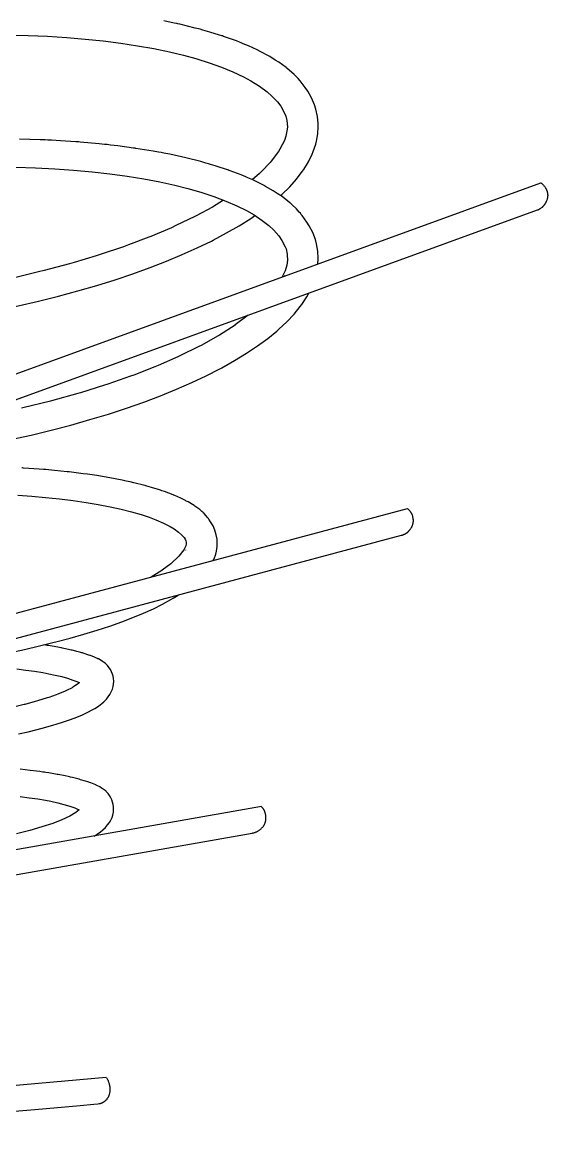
# Model space of a CAD drawing. Header units: millimetres. Extents: x 112 to 8820, y -2365 to 5002.
# Drawn here: x 6575 to 6897, y -876 to -193 of the extents above; entities that cross this region are included whole.
import ezdxf

# ---------------------------------------------------------------- set-up
doc = ezdxf.new("R2010")
doc.units = ezdxf.units.MM

# ---------------------------------------------------------------- blocks, each defined once
blk = doc.blocks.new('2620_EL')
for points in [[(32.467, 61.562), (32.556, 61.64), (33.033, 62.105), (33.448, 62.57), (33.8, 63.035), (33.899, 63.173), (34.187, 63.638), (34.409, 64.102), (34.478, 64.261), (34.635, 64.722), (34.67, 64.893), (34.76, 65.35), (34.784, 65.802), (34.782, 65.978), (34.739, 66.423), (34.628, 66.86), (34.553, 67.125), (34.376, 67.552), (34.133, 67.97), (33.979, 68.194), (33.671, 68.598), (33.54, 68.737), (33.485, 68.805), (33.418, 68.866), (33.3, 68.991), (32.864, 69.37), (32.85, 69.381), (32.842, 69.388), (32.804, 69.414), (32.366, 69.736), (32.146, 69.874), (32.054, 69.938), (31.964, 69.988), (31.807, 70.086), (31.187, 70.422), (31.148, 70.44), (31.125, 70.453), (31.041, 70.491), (30.509, 70.741), (30.189, 70.872), (30.061, 70.93), (29.956, 70.968), (29.774, 71.043), (28.984, 71.327), (28.91, 71.35), (28.867, 71.366), (28.736, 71.405), (28.141, 71.592), (27.712, 71.71), (27.55, 71.758), (27.438, 71.786), (27.247, 71.838), (26.303, 72.065), (26.185, 72.089), (26.118, 72.106), (25.946, 72.139), (25.313, 72.271)], [(15.79, 71.41), (17.008, 71.381), (18.203, 71.33), (19.371, 71.258), (20.509, 71.163), (21.614, 71.048), (22.684, 70.911), (23.717, 70.754), (24.71, 70.576), (25.659, 70.378), (26.519, 70.172), (27.288, 69.96), (28.091, 69.707), (28.845, 69.437), (29.545, 69.149), (30.191, 68.845), (30.653, 68.595), (31.171, 68.27), (31.643, 67.924), (31.936, 67.668), (32.279, 67.306), (32.478, 67.045), (32.673, 66.709), (32.787, 66.434), (32.856, 66.161), (32.893, 65.785), (32.885, 65.638), (32.801, 65.21), (32.71, 64.943), (32.433, 64.413), (32.347, 64.275), (31.904, 63.673), (31.825, 63.584), (31.308, 63.04), (31.179, 62.915), (30.739, 62.537)], [(34.748, 57.362), (34.781, 57.711), (34.763, 58.158), (34.677, 58.598), (34.602, 58.864), (34.45, 59.295), (34.231, 59.716), (34.076, 59.941), (33.793, 60.349), (33.719, 60.434), (33.684, 60.483), (33.612, 60.556), (33.445, 60.746), (33.155, 61.017), (33.096, 61.076), (33.07, 61.097), (33.034, 61.13), (32.559, 61.501), (32.426, 61.589), (32.361, 61.639), (32.256, 61.702), (32.022, 61.858), (31.554, 62.125), (31.484, 62.167), (31.459, 62.179), (31.425, 62.199), (30.768, 62.524), (30.567, 62.611), (30.469, 62.658), (30.336, 62.711), (30.054, 62.832), (29.378, 63.088), (29.322, 63.11), (29.307, 63.115), (29.284, 63.123), (28.461, 63.396), (28.183, 63.476), (28.05, 63.519), (27.896, 63.559), (27.585, 63.649), (26.659, 63.883), (25.686, 64.097), (25.325, 64.165), (25.158, 64.201), (24.991, 64.229), (24.668, 64.29), (23.606, 64.462), (23.574, 64.466), (23.555, 64.47), (23.472, 64.48), (22.504, 64.613), (22.056, 64.663), (21.858, 64.689), (21.686, 64.705), (21.365, 64.741), (20.191, 64.848), (20.121, 64.853), (20.077, 64.857), (19.93, 64.866), (18.985, 64.932), (18.447, 64.959), (18.223, 64.973), (18.054, 64.978), (17.749, 64.993), (16.487, 65.032)], [(16.245, 63.302), (17.455, 63.265), (18.64, 63.206), (19.797, 63.125), (20.924, 63.023), (22.016, 62.9), (23.073, 62.755), (24.091, 62.59), (25.068, 62.405), (26.001, 62.2), (26.794, 61.999), (27.592, 61.768), (28.377, 61.509), (29.111, 61.232), (29.792, 60.938), (30.376, 60.648), (30.844, 60.381), (31.353, 60.043), (31.762, 59.724), (32.066, 59.44), (32.366, 59.097), (32.558, 58.82), (32.763, 58.426), (32.804, 58.309), (32.867, 57.984), (32.876, 57.906), (32.889, 57.598), (32.848, 57.309), (32.756, 56.958), (32.739, 56.915), (32.576, 56.584)], [(-3.048, 43.618), (48.411, 62.348)], [(48.411, 62.348), (48.412, 62.348), (48.413, 62.348), (48.414, 62.348), (48.414, 62.348), (48.415, 62.347), (48.416, 62.347), (48.417, 62.347), (48.418, 62.346), (48.419, 62.346), (48.42, 62.346), (48.421, 62.345), (48.423, 62.345), (48.425, 62.344), (48.428, 62.342), (48.43, 62.341), (48.433, 62.339), (48.436, 62.338), (48.439, 62.336), (48.446, 62.332), (48.453, 62.327), (48.46, 62.321), (48.468, 62.315), (48.476, 62.308), (48.485, 62.301), (48.494, 62.293), (48.503, 62.285), (48.522, 62.266), (48.543, 62.246), (48.564, 62.223), (48.585, 62.198), (48.607, 62.171), (48.629, 62.142), (48.651, 62.112), (48.673, 62.08), (48.694, 62.046), (48.705, 62.028), (48.715, 62.01), (48.724, 61.992), (48.734, 61.973), (48.743, 61.954), (48.752, 61.935), (48.761, 61.915), (48.769, 61.895), (48.777, 61.874), (48.785, 61.853), (48.792, 61.832), (48.799, 61.811), (48.805, 61.789), (48.81, 61.767), (48.815, 61.745), (48.82, 61.722), (48.824, 61.7), (48.827, 61.677), (48.83, 61.653), (48.832, 61.63), (48.833, 61.606), (48.833, 61.582), (48.833, 61.558), (48.832, 61.534), (48.83, 61.509), (48.828, 61.485), (48.824, 61.46), (48.82, 61.435), (48.814, 61.409), (48.808, 61.384), (48.801, 61.359), (48.793, 61.333)], [(28.984, 61.279), (28.525, 60.993), (28.298, 60.863), (27.293, 60.317), (27.223, 60.281), (26.063, 59.725), (25.782, 59.598), (24.526, 59.065), (24.407, 59.018), (23.147, 58.542), (22.84, 58.431), (21.424, 57.953), (21.168, 57.873), (19.833, 57.47), (19.539, 57.385), (17.986, 56.968), (17.644, 56.883), (16.168, 56.532)], [(48.793, 61.333), (48.775, 61.283), (48.756, 61.236), (48.747, 61.213), (48.737, 61.191), (48.727, 61.169), (48.716, 61.148), (48.706, 61.128), (48.695, 61.108), (48.685, 61.089), (48.674, 61.071), (48.663, 61.053), (48.652, 61.035), (48.641, 61.018), (48.629, 61.002), (48.618, 60.986), (48.607, 60.971), (48.595, 60.956), (48.584, 60.942), (48.572, 60.928), (48.561, 60.915), (48.549, 60.902), (48.537, 60.889), (48.526, 60.877), (48.514, 60.866), (48.503, 60.855), (48.491, 60.844), (48.48, 60.834), (48.468, 60.824), (48.446, 60.805), (48.424, 60.788), (48.402, 60.773), (48.381, 60.759), (48.36, 60.746), (48.34, 60.734), (48.321, 60.724), (48.303, 60.715), (48.286, 60.706), (48.27, 60.699), (48.254, 60.692), (48.228, 60.682), (48.207, 60.674), (48.199, 60.671), (48.195, 60.669), (48.192, 60.668)], [(48.192, 60.668), (3.965, 44.573)], [(8.808, 53.521), (9.903, 53.661), (11.23, 53.851), (12.546, 54.062), (13.85, 54.292), (15.136, 54.542), (16.404, 54.81), (17.649, 55.097), (18.868, 55.4), (20.059, 55.721), (21.218, 56.057), (22.343, 56.408), (23.431, 56.774), (24.48, 57.152), (25.487, 57.543), (26.449, 57.946), (27.364, 58.359), (28.231, 58.781), (28.349, 58.842), (29.169, 59.276), (29.936, 59.717), (30.648, 60.164), (30.904, 60.341)], [(15.935, 46.608), (17.189, 46.888), (18.418, 47.185), (19.619, 47.5), (20.791, 47.83), (21.929, 48.176), (23.031, 48.536), (24.095, 48.91), (25.117, 49.296), (26.096, 49.695), (27.03, 50.104), (27.915, 50.523), (28.749, 50.951), (28.87, 51.014), (29.657, 51.452), (30.39, 51.897), (31.066, 52.348), (31.684, 52.803), (32.243, 53.262), (32.362, 53.368), (32.863, 53.832), (33.301, 54.297), (33.676, 54.762), (33.775, 54.899), (34.087, 55.365), (34.199, 55.576)], [(30.491, 54.226), (29.7, 53.636), (29.694, 53.632), (28.722, 53.01), (28.644, 52.961), (27.602, 52.379), (27.468, 52.307), (26.349, 51.756), (26.174, 51.674), (24.973, 51.149), (24.772, 51.066), (23.484, 50.564), (23.274, 50.487), (21.892, 50.005), (21.695, 49.941), (20.207, 49.477), (20.054, 49.433), (18.438, 48.984), (18.379, 48.969), (16.684, 48.549), (16.599, 48.529)], [(28.35, 39.202), (28.395, 39.303), (28.499, 39.588), (28.538, 39.764), (28.587, 40.046), (28.59, 40.226), (28.584, 40.504), (28.522, 40.778), (28.454, 41.052), (28.338, 41.32), (28.188, 41.558), (28.079, 41.725), (28.054, 41.769), (28.038, 41.788), (28.018, 41.818), (27.793, 42.072), (27.734, 42.125), (27.707, 42.155), (27.649, 42.2), (27.516, 42.318), (27.282, 42.487), (27.236, 42.523), (27.214, 42.536), (27.185, 42.557), (26.803, 42.787), (26.696, 42.842), (26.644, 42.873), (26.558, 42.912), (26.37, 43.008), (25.991, 43.175), (25.934, 43.201), (25.914, 43.208), (25.886, 43.22), (25.354, 43.422), (25.191, 43.476), (25.111, 43.505), (25.003, 43.538), (24.774, 43.613), (24.224, 43.772), (24.179, 43.786), (24.167, 43.789), (24.149, 43.794), (23.478, 43.963), (23.252, 44.013), (23.144, 44.039), (23.018, 44.065), (22.765, 44.12), (22.01, 44.266), (21.216, 44.398), (20.921, 44.441), (20.785, 44.463), (20.648, 44.48), (20.384, 44.518), (19.517, 44.625), (19.491, 44.628), (19.475, 44.63), (19.408, 44.636), (18.616, 44.719), (18.248, 44.75), (18.087, 44.766), (17.946, 44.776), (17.684, 44.798), (16.723, 44.865), (16.665, 44.868), (16.63, 44.87)], [(16.374, 43.19), (17.244, 43.13), (18.082, 43.058), (18.938, 42.97), (19.762, 42.868), (20.553, 42.754), (21.307, 42.628), (22.024, 42.49), (22.702, 42.341), (23.339, 42.18), (23.934, 42.008), (24.424, 41.846), (24.837, 41.69), (25.293, 41.49), (25.702, 41.281), (25.955, 41.129), (26.226, 40.933), (26.407, 40.772), (26.56, 40.6), (26.628, 40.497), (26.672, 40.394), (26.69, 40.316), (26.692, 40.299), (26.693, 40.237), (26.692, 40.206), (26.675, 40.122), (26.664, 40.091), (26.567, 39.887), (26.536, 39.84), (26.246, 39.461), (26.207, 39.42), (25.798, 39.032), (25.758, 38.999), (25.228, 38.603), (25.195, 38.581), (24.539, 38.176), (24.525, 38.169)], [(-6.339, 29.909), (40.24, 42.388)], [(40.24, 42.388), (40.32, 42.302), (40.382, 42.231), (40.408, 42.201), (40.43, 42.173), (40.44, 42.16), (40.449, 42.147), (40.458, 42.134), (40.466, 42.122), (40.473, 42.109), (40.48, 42.097), (40.487, 42.085), (40.493, 42.073), (40.499, 42.06), (40.504, 42.048), (40.509, 42.035), (40.514, 42.021), (40.519, 42.008), (40.524, 41.994), (40.533, 41.964), (40.551, 41.895)], [(40.551, 41.895), (40.561, 41.856), (40.569, 41.817), (40.573, 41.796), (40.576, 41.776), (40.579, 41.755), (40.582, 41.734), (40.584, 41.713), (40.586, 41.691), (40.587, 41.67), (40.588, 41.648), (40.588, 41.626), (40.588, 41.604), (40.587, 41.581), (40.585, 41.558), (40.583, 41.536), (40.581, 41.513), (40.577, 41.49), (40.573, 41.466), (40.568, 41.443), (40.562, 41.419), (40.556, 41.396), (40.549, 41.372), (40.541, 41.348), (40.532, 41.324), (40.522, 41.3), (40.511, 41.275), (40.499, 41.251), (40.486, 41.227), (40.472, 41.202), (40.458, 41.178)], [(40.458, 41.178), (40.427, 41.131), (40.412, 41.108), (40.396, 41.086), (40.381, 41.065), (40.365, 41.045), (40.349, 41.026), (40.333, 41.007), (40.317, 40.989), (40.301, 40.971), (40.285, 40.955), (40.268, 40.938), (40.251, 40.923), (40.234, 40.908), (40.217, 40.894), (40.199, 40.88), (40.182, 40.867), (40.163, 40.854), (40.145, 40.842), (40.126, 40.83), (40.106, 40.819), (40.087, 40.808), (40.066, 40.798), (40.046, 40.788), (40.025, 40.779), (40.003, 40.77), (39.981, 40.761), (39.959, 40.753), (39.935, 40.745), (39.912, 40.737), (39.863, 40.722)], [(39.863, 40.722), (-2.881, 29.277)], [(9.1, 32.485), (9.659, 32.55), (10.725, 32.687), (11.778, 32.836), (12.818, 32.997), (13.84, 33.168), (14.842, 33.351), (15.823, 33.544), (16.779, 33.747), (17.709, 33.959), (18.61, 34.18), (18.709, 34.204), (19.586, 34.436), (20.43, 34.675), (21.238, 34.921), (22.009, 35.174), (22.74, 35.434), (23.431, 35.698), (24.079, 35.968), (24.683, 36.242), (25.241, 36.519), (25.753, 36.799), (25.892, 36.877), (26.199, 37.064)], [(16.422, 28.568), (17.009, 28.7), (17.564, 28.834), (18.088, 28.972), (18.578, 29.112), (18.723, 29.156), (19.184, 29.3), (19.609, 29.445), (19.997, 29.591), (20.348, 29.739), (20.66, 29.887), (20.932, 30.035), (21.084, 30.122), (21.319, 30.272), (21.513, 30.421), (21.648, 30.54), (21.801, 30.69), (21.91, 30.835), (22.022, 30.984), (22.101, 31.149), (22.171, 31.298), (22.215, 31.476), (22.242, 31.623), (22.25, 31.807), (22.234, 31.952), (22.215, 32.095), (22.174, 32.233), (22.114, 32.376), (22.052, 32.506), (21.97, 32.624), (21.869, 32.763), (21.846, 32.784), (21.836, 32.797), (21.804, 32.823), (21.724, 32.898), (21.621, 32.971), (21.59, 32.996), (21.568, 33.008), (21.538, 33.029), (21.31, 33.157), (21.271, 33.175), (21.251, 33.186), (21.197, 33.209), (21.041, 33.28), (20.878, 33.343), (20.822, 33.366), (20.786, 33.378), (20.732, 33.399), (20.383, 33.513), (20.332, 33.527), (20.305, 33.536), (20.231, 33.556), (19.995, 33.622), (19.78, 33.675), (19.701, 33.695), (19.65, 33.706), (19.569, 33.726), (19.106, 33.824), (19.049, 33.835), (19.015, 33.842), (18.925, 33.858), (18.607, 33.917), (18.35, 33.958), (18.251, 33.975), (18.183, 33.985), (18.074, 34.003), (17.957, 34.019)], [(16.306, 32.55), (16.872, 32.48), (17.408, 32.404), (17.913, 32.323), (18.274, 32.256), (18.667, 32.172), (19.066, 32.075), (19.429, 31.973), (19.756, 31.866), (19.993, 31.775), (20.135, 31.71), (20.144, 31.705), (20.093, 31.66), (20.037, 31.616), (19.747, 31.427), (19.696, 31.399), (19.362, 31.228), (19.279, 31.188), (18.834, 31.001), (18.734, 30.963), (18.266, 30.797), (18.178, 30.767), (17.586, 30.584), (17.442, 30.543), (16.806, 30.372), (16.762, 30.36), (16.029, 30.185)], [(21.046, 22.302), (21.237, 22.416), (21.446, 22.566), (21.58, 22.684), (21.749, 22.834), (21.876, 22.983), (21.986, 23.129), (22.071, 23.278), (22.15, 23.443), (22.193, 23.591), (22.237, 23.769), (22.245, 23.952), (22.245, 24.098), (22.226, 24.241), (22.185, 24.38), (22.141, 24.523), (22.079, 24.653), (21.993, 24.793), (21.911, 24.912), (21.829, 24.999), (21.811, 25.022), (21.798, 25.032), (21.783, 25.048), (21.612, 25.181), (21.567, 25.208), (21.546, 25.224), (21.502, 25.248), (21.4, 25.31), (21.221, 25.398), (21.185, 25.417), (21.168, 25.424), (21.146, 25.435), (20.852, 25.555), (20.769, 25.584), (20.729, 25.6), (20.663, 25.621), (20.517, 25.671), (20.224, 25.758), (20.181, 25.772), (20.165, 25.776), (20.143, 25.782), (19.731, 25.888), (19.605, 25.916), (19.543, 25.932), (19.459, 25.949), (19.282, 25.988), (18.855, 26.071), (18.82, 26.079), (18.81, 26.08), (18.796, 26.083), (18.276, 26.172), (18.1, 26.198), (18.016, 26.212), (17.918, 26.225), (17.721, 26.254), (17.135, 26.33), (16.517, 26.4)], [(16.52, 24.725), (17.075, 24.653), (17.6, 24.575), (18.078, 24.493), (18.399, 24.431), (18.819, 24.337), (19.205, 24.238), (19.555, 24.134), (19.868, 24.025), (20.031, 23.959), (20.142, 23.904), (19.94, 23.745), (19.558, 23.523), (19.082, 23.301), (18.513, 23.081), (17.857, 22.864), (17.115, 22.652), (16.294, 22.446)], [(31.293, 24.107), (-3.813, 17.922)], [(31.524, 23.741), (31.517, 23.766), (31.508, 23.79), (31.499, 23.814), (31.489, 23.838), (31.478, 23.862), (31.467, 23.885), (31.455, 23.907), (31.442, 23.93), (31.428, 23.951), (31.413, 23.973), (31.398, 23.994), (31.382, 24.014), (31.366, 24.034), (31.349, 24.053), (31.331, 24.072), (31.312, 24.09), (31.293, 24.107)], [(31.4, 22.885), (31.417, 22.907), (31.433, 22.93), (31.448, 22.954), (31.463, 22.978), (31.477, 23.002), (31.489, 23.027), (31.501, 23.053), (31.513, 23.078), (31.523, 23.105), (31.532, 23.131), (31.541, 23.158), (31.548, 23.185), (31.555, 23.212), (31.56, 23.24), (31.565, 23.268), (31.569, 23.295), (31.572, 23.323), (31.573, 23.351), (31.574, 23.38), (31.574, 23.408)], [(31.574, 23.408), (31.573, 23.45), (31.57, 23.492), (31.566, 23.534), (31.56, 23.576), (31.553, 23.618), (31.545, 23.659), (31.535, 23.7), (31.524, 23.741)], [(30.733, 22.484), (30.769, 22.49), (30.804, 22.499), (30.839, 22.508), (30.874, 22.518), (30.908, 22.53), (30.942, 22.542), (30.975, 22.556), (31.008, 22.571), (31.041, 22.587), (31.072, 22.604), (31.104, 22.622), (31.134, 22.641), (31.165, 22.662), (31.194, 22.683), (31.222, 22.705), (31.25, 22.728), (31.277, 22.752), (31.304, 22.777), (31.329, 22.802), (31.354, 22.829), (31.377, 22.856), (31.4, 22.885)], [(-2.965, 16.558), (30.733, 22.484)], [(-3.766, 5.249), (21.794, 7.528)], [(21.816, 7.484), (21.835, 7.45), (21.853, 7.415), (21.871, 7.381), (21.887, 7.347), (21.902, 7.313), (21.916, 7.278), (21.929, 7.244), (21.941, 7.21), (21.953, 7.176), (21.963, 7.142), (21.972, 7.109), (21.981, 7.075), (21.988, 7.042), (21.995, 7.008), (22.001, 6.975), (22.006, 6.942), (22.009, 6.91), (22.013, 6.877), (22.015, 6.845), (22.016, 6.813), (22.017, 6.781), (22.017, 6.75), (22.016, 6.719), (22.014, 6.688), (22.011, 6.658), (22.008, 6.627), (22.003, 6.598), (21.998, 6.568), (21.993, 6.539), (21.986, 6.511), (21.979, 6.483), (21.971, 6.455), (21.962, 6.428), (21.953, 6.401), (21.943, 6.374), (21.932, 6.349), (21.921, 6.323), (21.909, 6.299), (21.896, 6.274), (21.883, 6.251), (21.869, 6.228), (21.854, 6.205), (21.839, 6.183), (21.823, 6.162), (21.807, 6.141), (21.79, 6.121), (21.772, 6.102), (21.754, 6.083), (21.735, 6.066), (21.716, 6.048), (21.706, 6.04), (21.696, 6.032), (21.686, 6.024), (21.676, 6.016), (21.666, 6.009), (21.655, 6.001), (21.644, 5.994), (21.634, 5.987), (21.623, 5.98), (21.612, 5.973), (21.601, 5.967), (21.59, 5.961), (21.578, 5.955), (21.567, 5.949), (21.555, 5.943), (21.544, 5.938), (21.532, 5.933), (21.52, 5.928), (21.508, 5.923), (21.496, 5.919), (21.484, 5.914), (21.472, 5.91), (21.459, 5.906), (21.447, 5.903), (21.434, 5.899), (21.421, 5.896), (21.408, 5.893), (21.396, 5.891)], [(21.396, 5.891), (21.388, 5.889), (21.378, 5.888), (21.353, 5.884), (21.278, 5.875), (21.035, 5.849), (20.205, 5.77), (17.409, 5.522), (9.152, 4.817), (-2.925, 3.81)]]:
    blk.add_lwpolyline(points)
for points in [[(32.722, 56.632), (32.728, 56.65), (32.733, 56.66)], [(26.654, 39.839), (26.652, 39.831), (26.651, 39.829), (26.653, 39.838)]]:
    blk.add_lwpolyline(points, close=True)

msp = doc.modelspace()

# ---------------------------------------------------------------- block references
at = {"color": 0, "xscale": 10, "yscale": 10, "zscale": 10}
msp.add_blockref('2620_EL', (6408.86, -914.41), dxfattribs=at)

doc.saveas('drawing.dxf')
